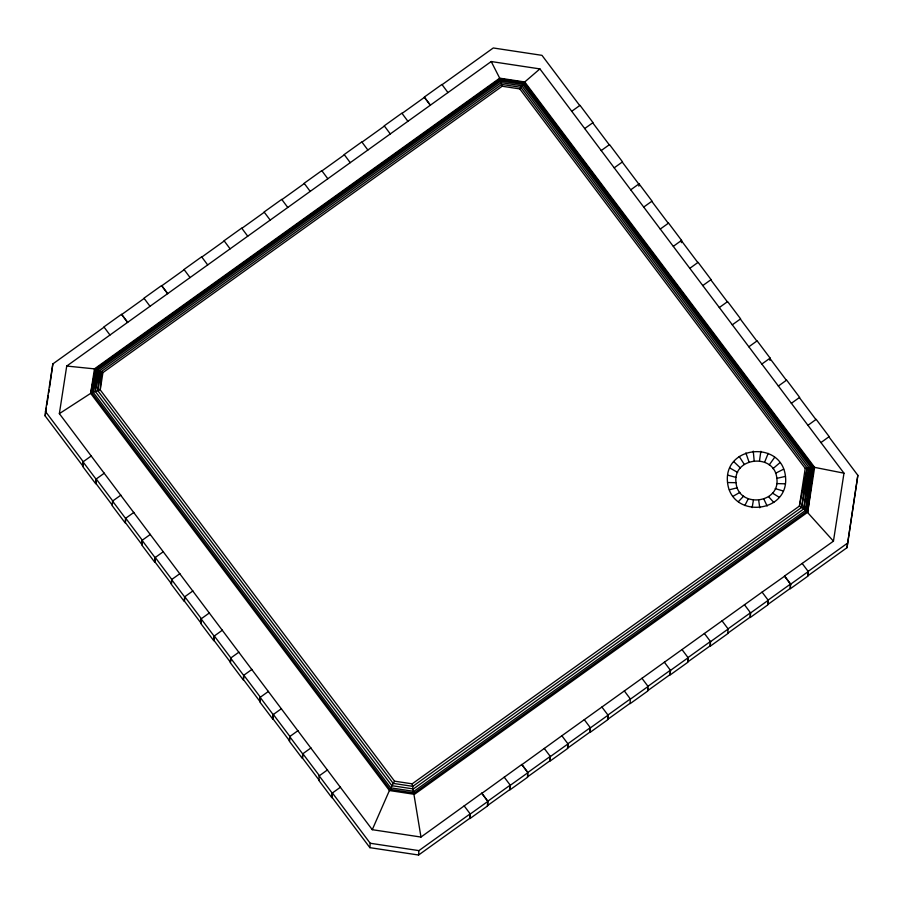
<?xml version="1.0" encoding="UTF-8"?>
<svg xmlns="http://www.w3.org/2000/svg" width="903" height="903" viewBox="0 0 903 903"><rect width="100%" height="100%" fill="white"/><g stroke="black" fill="none" stroke-linecap="round" stroke-linejoin="round"><path stroke-width="1.35" d="M727.547 482.552C723.258 445.54 781.524 439.693 785.475 476.389C789.764 513.401 731.498 519.248 727.547 482.552L736.035 482.687C738.135 508.389 780.463 504.066 776.828 478.353C774.729 452.663 732.401 456.974 736.035 482.687M59.361 413.642L66.72 366.054L94.465 368.875L101.226 371.664L100.244 389.882L394.532 781.174L412.197 783.838L799.403 506.075L807.135 468.002L520.805 87.298L501.662 84.408L101.226 371.664L97.727 390.536L393.2 783.386L412.818 786.355L801.616 507.441L809.043 467.652L521.81 85.762L501.176 82.647L99.533 370.772L95.255 391.315L391.879 785.689L413.405 788.94L803.76 508.92L810.826 467.404L522.758 84.397L500.725 81.067L97.93 370.016L93.077 392.139L390.706 787.856L413.913 791.367L805.645 510.353L812.407 467.28L523.593 83.279L500.307 79.757L96.508 369.429L91.7 392.771L389.961 789.335L414.229 793.003L806.819 511.369L813.682 467.269L524.259 82.466L499.957 78.787L95.334 369.056L90.672 393.358L59.361 413.642L372.273 829.688L420.979 837.058L481.773 793.218L487.902 801.379L487.564 805.95L469.944 818.581L470.282 814.009L464.142 805.86M45.477 411.508L83.268 461.749L82.941 466.151L45.15 415.911L45.477 411.508L52.848 363.92L104.071 327.179M52.848 363.92L49.575 387.364M83.031 461.862L82.692 466.433L95.673 483.703L96.023 479.132L83.031 461.862L91.35 455.891M112.559 501.109L112.209 505.68L125.201 522.95L125.54 518.378L112.559 501.109L120.878 495.137M112.627 503.197L112.785 500.996L96.26 479.019L95.921 483.421L112.457 505.398M142.076 540.355L141.726 544.927L154.718 562.197L155.068 557.625L142.076 540.355L150.395 534.384M142.222 541.348L141.974 544.656L125.449 522.668L125.777 518.266L142.313 540.242M171.593 579.602L171.254 584.173L184.246 601.443L184.584 596.872L171.593 579.602L179.923 573.642M201.121 618.86L200.771 623.431L213.763 640.701L214.101 636.13L201.121 618.86L209.44 612.889M201.109 622.054L201.358 618.747L184.822 596.77L184.494 601.172L201.019 623.149M230.637 658.106L230.299 662.678L243.279 679.948L243.629 675.376L230.637 658.106L238.956 652.135M260.154 697.353L259.816 701.924L272.808 719.194L273.146 714.623L260.154 697.353L268.484 691.382M289.682 736.611L289.332 741.182L302.324 758.452L302.674 753.881L289.682 736.611L298.001 730.64M319.199 775.858L318.861 780.429L331.841 797.699L332.191 793.127L319.199 775.858L327.518 769.887M369.88 847.657L370.207 843.255L332.428 793.015L332.09 797.417L369.88 847.657L418.574 855.028L469.797 818.287L470.124 813.885L418.913 850.626L370.207 843.255M418.574 855.028L418.913 850.626M487.755 801.243L487.417 805.645L509.845 789.561L510.172 785.147L487.755 801.243L481.773 793.218M504.19 777.133L510.33 785.283L509.981 789.854L527.6 777.223L527.95 772.652L521.81 764.491L481.841 793.387M527.634 774.718L527.465 776.919L549.893 760.834L550.22 756.421L527.792 772.516L521.81 764.491M544.238 748.406L550.379 756.556L550.029 761.127L567.648 748.485L567.998 743.914L561.858 735.764L521.889 764.66M584.286 719.668L590.427 727.829L590.077 732.401L607.696 719.759L608.046 715.187L601.906 707.038L561.858 735.764M638.872 186.131L639.053 183.84L630.723 189.811L843.978 473.183L833.446 541.157L784.515 576.035L790.497 584.06L790.17 588.463L767.742 604.547L768.069 600.145L790.497 584.06M647.767 688.526L647.598 690.727L670.026 674.643L670.365 670.24L647.936 686.325M681.393 242.647L681.562 240.367L668.57 223.097L660.251 229.069M601.906 707.038L641.954 678.311L648.083 686.461L647.744 691.032L630.125 703.674L630.317 698.967L607.888 715.052L607.561 719.465L629.978 703.369M664.382 662.215L670.511 670.376L670.173 674.947L687.793 662.305L688.131 657.734L682.002 649.573L641.954 678.311M710.559 641.649L728.179 629.007L722.05 620.846L704.419 633.488L710.559 641.649L710.221 646.221L727.841 633.579L728.021 628.872L750.449 612.787L750.122 617.189L727.694 633.274M744.467 604.762L750.607 612.923L750.258 617.494L767.877 604.852L768.227 600.281L762.087 592.12L722.05 620.846M769.954 360.399L770.124 358.119L757.132 340.849L748.813 346.808M784.515 576.035L790.656 584.196L790.306 588.767L807.925 576.125L808.275 571.554L802.135 563.393M847.33 543.29L808.117 571.418L807.79 575.821L846.991 547.692L857.85 475.317L828.92 436.849M857.85 475.317L846.991 547.692M90.672 393.358L94.465 368.875L499.698 78.177L524.745 81.959L814.619 467.37L807.677 512.238L414.454 794.324L389.407 790.531L90.672 393.358L97.727 390.536L99.533 370.772M833.446 541.157L805.645 510.353L810.826 467.404L814.619 467.37L843.978 473.183M95.255 391.315L97.93 370.016M806.819 511.369L812.407 467.28M805.645 510.353L803.76 508.92L809.043 467.652L810.826 467.404M807.677 512.238L813.682 467.269M803.76 508.92L801.616 507.441L807.135 468.002L809.043 467.652M759.502 460.688L760.868 451.308M93.077 392.139L96.508 369.429M91.7 392.771L95.334 369.056M45.15 415.911L46.414 407.75M46.832 405.029L48.31 395.514M48.728 392.794L49.146 390.085M801.616 507.441L799.403 506.075L805.239 468.42L519.801 88.912L502.136 86.237L102.908 372.623L100.244 389.882L97.727 390.536M752.154 507.633L753.362 500.352M764.649 462.155L768.182 453.396M372.273 829.688L389.407 790.531L394.532 781.174M744.84 505.545L748.215 498.885M519.801 88.912L524.745 81.959L539.904 68.91L630.723 189.811M769.243 464.876L774.695 457.268M738.327 501.684L743.62 496.165M772.957 468.668L779.978 462.641M144.119 298.453L121.691 314.537L127.684 322.439L121.544 314.278L103.924 326.92L109.974 335.024M184.156 269.726L161.739 285.811L167.732 293.712L161.592 285.551L143.972 298.193L150.022 306.298M201.787 257.084L224.204 240.999M241.823 228.357L264.252 212.273M281.871 199.631L304.3 183.535M321.919 170.904L344.348 154.808M361.968 142.166L384.396 126.081M402.016 113.439L424.433 97.355L430.426 105.256L424.297 97.095L441.917 84.453L447.967 92.569M442.052 84.713L493.275 47.972L541.969 55.343L579.76 105.583M66.72 366.054L491.209 61.539L539.904 68.91M571.689 111.317L580.008 105.346L593 122.616L584.67 128.587M96.023 479.132L104.342 473.161M601.206 150.564L609.525 144.593L622.517 161.863L614.198 167.834M125.54 518.378L133.87 512.407M155.068 557.625L163.387 551.654M643.715 207.08L652.034 201.109L639.053 183.84M184.584 596.872L192.903 590.912M673.345 246.316L681.562 240.367M689.881 268.293L698.087 262.344L711.079 279.614L702.76 285.585M214.101 636.13L222.431 630.159M719.285 307.562L727.615 301.591L740.607 318.861L732.277 324.832M243.629 675.376L251.948 669.405M273.146 714.623L281.465 708.652M761.805 364.078L770.124 358.119M778.33 386.066L786.648 380.095L799.64 397.365L791.321 403.336M302.674 753.881L310.993 747.91M807.959 425.302L816.177 419.342L829.168 436.612L820.951 442.572M332.191 793.127L340.51 787.156M784.594 576.204L762.087 592.12M470.282 814.009L487.902 801.379M510.33 785.283L527.95 772.652M550.379 756.556L567.998 743.914M590.427 727.829L608.046 715.187M648.083 686.461L630.463 699.103L624.334 690.942M670.511 670.376L688.131 657.734M750.607 612.923L768.227 600.281M790.656 584.196L808.275 571.554M733.055 496.3L739.907 492.372M775.542 473.262L783.646 469.165M729.376 489.776L737.322 487.778M776.828 478.353L785.475 476.389M805.239 468.42L807.135 468.002M776.727 483.59L785.328 483.827M727.694 475.113L736.137 477.45M775.248 488.625L783.217 490.972M407.919 121.295L401.869 113.18L384.249 125.822L390.299 133.937M367.871 150.022L361.821 141.906L344.201 154.548L350.251 162.664M327.823 178.749L321.773 170.644L304.153 183.275L310.203 191.391M287.775 207.476L281.725 199.371L264.105 212.002L270.245 220.163M247.727 236.202L241.688 228.098L224.068 240.74L230.107 248.844M207.69 264.929L201.64 256.824L184.02 269.466L190.07 277.571M729.805 467.968L737.627 472.427M101.226 371.664L102.908 372.623M772.471 493.094L779.289 497.327M733.733 461.614L740.392 467.946M768.611 496.718L773.803 502.463M592.752 122.853L609.288 144.83M622.269 162.1L638.805 184.077M651.797 201.346L668.322 223.323M681.313 240.593L697.85 262.581M710.83 279.851L727.366 301.828M740.358 319.098L756.883 341.074M769.875 358.344L786.411 380.332M799.403 397.602L815.928 419.579M319.436 775.745L302.9 753.768L302.573 758.17L319.109 780.147M739.218 456.478L744.253 464.323M491.209 61.539L499.698 78.177L502.136 86.237M763.927 499.235L767.144 506.041M704.419 633.488L682.002 649.573M745.878 452.911L748.948 461.805M412.197 783.838L420.979 837.058M758.723 500.476L759.762 507.802M753.26 451.139L754.14 460.564M155.305 557.512L154.966 561.926L171.502 583.902L171.83 579.5L155.305 557.512M214.338 636.017L214.011 640.419L230.547 662.407L230.875 657.994L214.338 636.017M243.866 675.263L243.528 679.677L260.064 701.654L260.391 697.251L243.866 675.263M273.383 714.521L273.056 718.923L289.581 740.9L289.919 736.498L273.383 714.521M567.84 743.79L567.513 748.192L589.941 732.096L590.269 727.694L567.84 743.79M687.984 657.598L687.646 662.001L710.074 645.916L710.401 641.514L687.984 657.598"/></g></svg>
